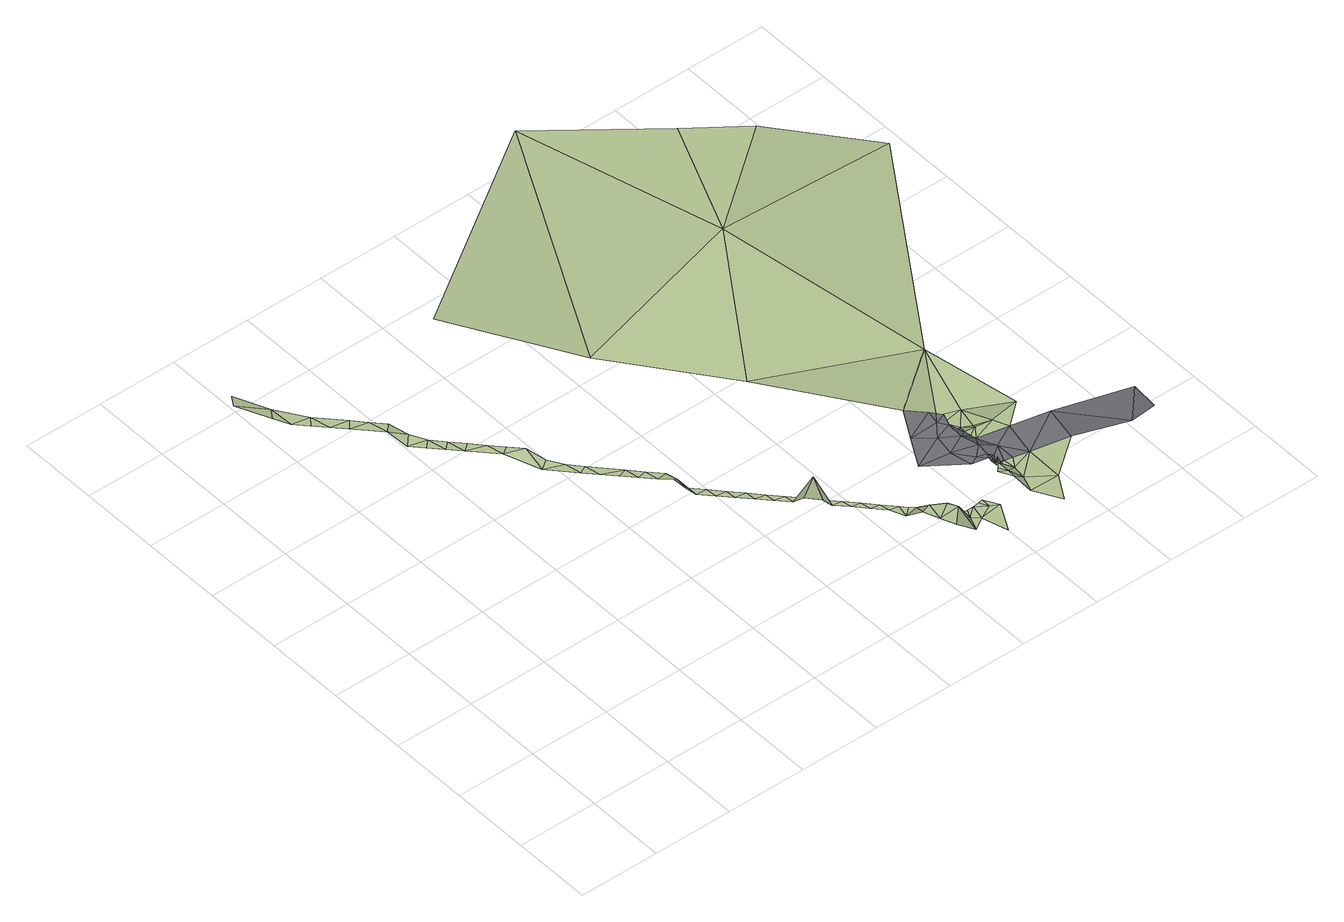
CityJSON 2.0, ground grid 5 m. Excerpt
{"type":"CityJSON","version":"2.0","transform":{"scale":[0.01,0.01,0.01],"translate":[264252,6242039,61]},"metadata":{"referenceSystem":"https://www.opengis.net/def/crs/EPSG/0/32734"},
"CityObjects":{
"terrain1":{"type":"TINRelief","geometry":[{"type":"CompositeSurface","lod":"1","boundaries":[[[0,1,2]],[[1,0,3]],[[4,1,3]],[[1,4,5]],[[5,4,6]],[[7,5,6]],[[5,7,8]],[[8,7,9]],[[9,10,8]],[[11,10,9]],[[10,11,12]],[[13,11,14]],[[11,13,12]],[[15,14,16]],[[14,15,13]],[[17,15,16]],[[15,17,18]],[[18,17,19]],[[19,20,18]],[[21,20,19]],[[22,21,19]],[[22,23,21]],[[22,24,23]],[[22,25,24]],[[25,26,24]],[[27,26,25]],[[28,27,25]],[[28,29,27]],[[29,28,30]],[[31,29,30]],[[30,32,31]],[[31,32,33]],[[33,34,31]],[[35,34,33]],[[34,35,36]],[[36,35,37]],[[36,37,38]],[[39,38,37]],[[39,40,38]],[[40,39,41]],[[40,41,42]],[[42,41,43]],[[43,44,42]],[[44,43,45]],[[45,46,44]],[[46,45,47]],[[47,48,46]],[[48,47,49]],[[48,49,50]],[[51,50,49]],[[51,52,50]],[[52,51,53]],[[53,54,52]],[[55,54,53]],[[55,56,54]],[[56,55,57]],[[58,56,57]],[[59,58,57]],[[59,60,58]],[[60,59,61]],[[62,63,61]],[[64,65,62]],[[60,61,66]],[[63,66,61]],[[65,63,62]],[[67,64,68]],[[65,64,69]],[[65,70,63]],[[67,69,64]],[[65,71,70]],[[65,72,71]],[[72,65,69]],[[73,67,68]],[[69,74,72]],[[75,69,67]],[[69,75,74]],[[73,76,67]],[[76,75,67]],[[77,78,79]],[[75,76,80]],[[76,73,81]],[[80,76,82]],[[81,83,76]],[[76,83,82]],[[84,85,81]],[[83,81,86]],[[83,86,87]],[[81,85,86]],[[87,86,88]],[[85,88,86]],[[89,79,90]],[[91,92,93]],[[92,91,94]],[[95,94,91]],[[96,91,93]],[[97,96,93]],[[77,79,89]],[[95,91,98]],[[99,95,100]],[[96,98,91]],[[100,101,99]],[[95,98,100]],[[102,97,103]],[[100,104,101]],[[97,102,96]],[[100,105,104]],[[105,100,98]],[[106,107,90]],[[108,105,98]],[[109,98,96]],[[106,110,111]],[[96,102,109]],[[108,98,109]],[[112,113,110]],[[112,114,113]],[[107,89,90]],[[115,113,114]],[[116,117,118]],[[115,119,120]],[[118,121,116]],[[120,119,121]],[[110,113,111]],[[113,115,120]],[[118,120,121]],[[118,117,122]],[[120,118,123]],[[120,124,113]],[[111,113,124]],[[106,111,107]],[[125,122,117]],[[123,118,122]],[[126,109,102]],[[124,120,123]],[[124,123,122]],[[107,111,124]],[[127,122,125]],[[127,124,122]],[[127,107,124]],[[89,128,77]],[[89,129,128]],[[130,89,107]],[[89,130,129]]]}]},
"road1":{"type":"Road","attributes":{"highway":"residential","name":"Coronation Road","surface":"asphalt","lanes":1,"width":2.2,"oneway":"yes"},"geometry":[{"type":"MultiSurface","lod":"1","boundaries":[[[131,132,133]],[[134,133,132]],[[135,133,136]],[[136,133,137]],[[110,138,139]],[[104,140,101]],[[116,137,117]],[[119,115,141]],[[133,134,137]],[[142,140,143]],[[115,114,141]],[[132,144,142]],[[145,146,147]],[[145,126,146]],[[146,148,147]],[[125,109,145]],[[101,140,149]],[[126,145,109]],[[149,140,142]],[[150,109,125]],[[150,134,143]],[[144,149,142]],[[104,105,143]],[[143,140,104]],[[144,132,131]],[[105,108,150]],[[105,150,143]],[[143,134,142]],[[141,121,119]],[[116,121,137]],[[132,142,134]],[[114,112,139]],[[110,139,112]],[[150,117,134]],[[134,117,137]],[[136,137,141]],[[139,141,114]],[[121,141,137]],[[110,106,138]],[[109,150,108]],[[125,117,150]],[[139,136,141]],[[135,131,133]],[[139,138,136]],[[135,136,138]]]}]}
},
"vertices":[
[66,2997,750],[244,2910,680],[104,3061,750],[204,2852,680],[273,2778,650],[384,2758,650],[343,2704,650],[412,2631,650],[524,2607,650],[482,2557,650],[594,2531,650],[620,2410,650],[663,2455,650],[733,2379,590],[690,2337,560],[803,2304,560],[759,2263,560],[829,2189,560],[873,2228,560],[898,2116,560],[943,2152,560],[1013,2076,560],[1037,1969,560],[1083,2000,560],[1153,1925,560],[1176,1822,470],[1223,1849,490],[1293,1773,470],[1315,1674,470],[1362,1697,470],[1384,1601,470],[1506,1541,470],[1454,1527,470],[1523,1454,470],[1578,1463,470],[1593,1380,470],[1650,1385,470],[1662,1307,480],[1722,1307,380],[1732,1233,380],[1794,1229,380],[1801,1159,380],[1866,1151,380],[1871,1086,380],[1938,1073,380],[1941,1011,380],[2006,999,380],[2011,937,380],[2074,926,380],[2081,863,380],[2142,852,380],[2152,788,570],[2210,779,380],[2220,715,380],[2277,705,380],[2289,643,380],[2345,632,380],[2357,570,380],[2413,558,380],[2426,497,380],[2481,485,380],[2463,404,380],[2501,312,450],[2544,419,380],[2538,219,450],[2560,333,450],[2515,448,380],[2672,226,450],[2575,126,450],[2641,285,450],[2576,394,380],[2610,371,380],[2646,352,380],[2747,174,280],[2684,337,280],[2723,326,280],[2778,260,280],[2566,3694,720],[1363,2921,650],[1920,2317,470],[2763,318,280],[2825,222,280],[2803,314,280],[2844,315,280],[2871,61,280],[2964,238,280],[2912,266,280],[2885,319,280],[2916,326,280],[2895,2406,740],[2477,1713,400],[3157,405,290],[3109,432,290],[3154,350,290],[3130,453,290],[3156,485,290],[3235,373,220],[3198,269,220],[3246,456,220],[3178,519,290],[3212,525,220],[3185,533,220],[3380,263,220],[3288,107,220],[3190,542,220],[3239,532,220],[3034,1109,290],[3411,1387,300],[3288,523,220],[3386,503,220],[3125,1010,290],[3222,1065,170],[3151,979,290],[3216,998,170],[3174,945,290],[3194,910,170],[3230,793,220],[3234,758,220],[3289,826,220],[3210,872,170],[3260,916,170],[3222,833,220],[3389,811,220],[3320,886,170],[3350,1019,170],[3430,718,220],[3627,454,220],[3579,840,220],[3212,3150,740],[3537,2898,740],[4086,2475,590],
[3043,565,290],[3098,591,290],[3013,701,290],[3167,657,290],[2820,729,290],[3036,830,290],[3136,765,290],[2927,919,290],[3108,925,290],[3175,544,290],[3148,869,290],[3156,572,290],[3187,573,220],[3137,544,290],[3669,670,220],[3989,389,160],[4167,580,160],[4199,463,90],[3161,539,290],[3287,643,220]
]}
